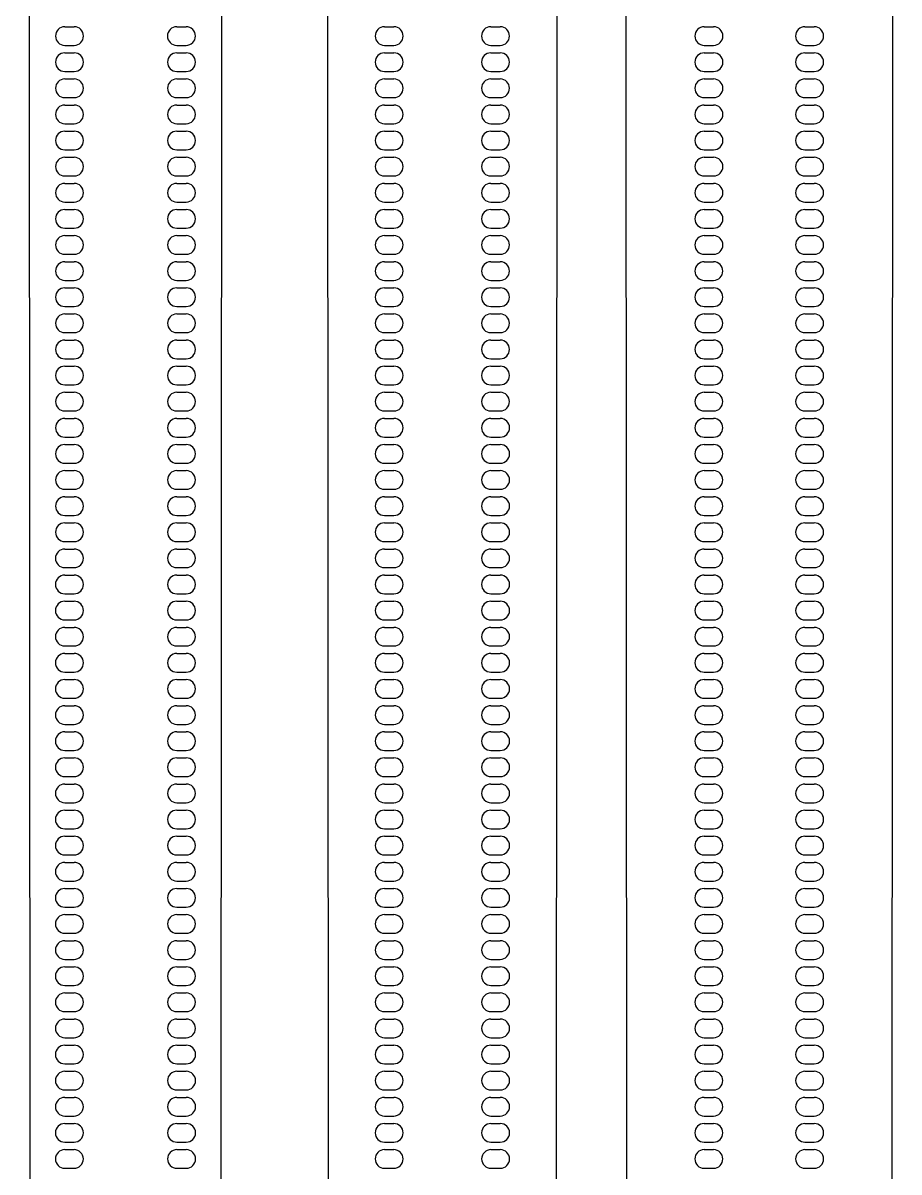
# Model space of a CAD drawing. Header units: millimetres. Extents: x -12.5 to 12.5, y -37.5 to 37.5.
# Drawn here: x 0.575 to 2.925, y -12.365 to -9.285 of the extents above; entities that cross this region are included whole.
import ezdxf

# ---------------------------------------------------------------- set-up
doc = ezdxf.new("R2010")
doc.units = ezdxf.units.MM

msp = doc.modelspace()

# ---------------------------------------------------------------- linework, layer by layer
at = {"color": 7, "linetype": 'Continuous'}
for p, q in [((0.575, 24), (0.6, -25)), ((1.1, -25), (1.125, 24)), ((1.375, 24), (1.4, -25)), ((2, -25), (2.025, 24)), ((2.175, 24), (2.2, -25)), ((2.9, -25), (2.925, 24)), ((0.6874, -9.295), (0.7124, -9.295)), ((0.9876, -9.295), (1.0126, -9.295)), ((1.5449, -9.295), (1.5699, -9.295)), ((1.8301, -9.295), (1.8551, -9.295)), ((2.4025, -9.295), (2.4275, -9.295)), ((2.6725, -9.295), (2.6975, -9.295)), ((0.6874, -9.345), (0.7124, -9.345)), ((0.9876, -9.345), (1.0126, -9.345)), ((1.5449, -9.345), (1.5699, -9.345)), ((1.8301, -9.345), (1.8551, -9.345)), ((2.4025, -9.345), (2.4275, -9.345)), ((2.6725, -9.345), (2.6975, -9.345)), ((0.6873, -9.365), (0.7123, -9.365)), ((0.9877, -9.365), (1.0127, -9.365)), ((1.5449, -9.365), (1.5699, -9.365)), ((1.8301, -9.365), (1.8551, -9.365)), ((2.4025, -9.365), (2.4275, -9.365)), ((2.6725, -9.365), (2.6975, -9.365)), ((0.6873, -9.415), (0.7123, -9.415)), ((0.9877, -9.415), (1.0127, -9.415)), ((1.5449, -9.415), (1.5699, -9.415)), ((1.8301, -9.415), (1.8551, -9.415)), ((2.4025, -9.415), (2.4275, -9.415)), ((2.6725, -9.415), (2.6975, -9.415)), ((0.6873, -9.435), (0.7123, -9.435)), ((0.9877, -9.435), (1.0127, -9.435)), ((1.5449, -9.435), (1.5699, -9.435)), ((1.8301, -9.435), (1.8551, -9.435)), ((2.4025, -9.435), (2.4275, -9.435)), ((2.6725, -9.435), (2.6975, -9.435)), ((0.6873, -9.485), (0.7123, -9.485)), ((0.9877, -9.485), (1.0127, -9.485)), ((1.5449, -9.485), (1.5699, -9.485)), ((1.8301, -9.485), (1.8551, -9.485)), ((2.4025, -9.485), (2.4275, -9.485)), ((2.6725, -9.485), (2.6975, -9.485)), ((0.6873, -9.505), (0.7123, -9.505)), ((0.9877, -9.505), (1.0127, -9.505)), ((1.5449, -9.505), (1.5699, -9.505)), ((1.8301, -9.505), (1.8551, -9.505)), ((2.4025, -9.505), (2.4275, -9.505)), ((2.6725, -9.505), (2.6975, -9.505)), ((0.6873, -9.555), (0.7123, -9.555)), ((0.6873, -9.575), (0.7123, -9.575)), ((0.9877, -9.555), (1.0127, -9.555)), ((0.9877, -9.575), (1.0127, -9.575)), ((1.5449, -9.555), (1.5699, -9.555)), ((1.5449, -9.575), (1.5699, -9.575)), ((1.8301, -9.555), (1.8551, -9.555)), ((1.8301, -9.575), (1.8551, -9.575)), ((2.4025, -9.555), (2.4275, -9.555)), ((2.4025, -9.575), (2.4275, -9.575)), ((2.6725, -9.555), (2.6975, -9.555)), ((2.6725, -9.575), (2.6975, -9.575)), ((0.6873, -9.625), (0.7123, -9.625)), ((0.9877, -9.625), (1.0127, -9.625)), ((1.5449, -9.625), (1.5699, -9.625)), ((1.8301, -9.625), (1.8551, -9.625)), ((2.4025, -9.625), (2.4275, -9.625)), ((2.6725, -9.625), (2.6975, -9.625)), ((0.6873, -9.645), (0.7123, -9.645)), ((0.9877, -9.645), (1.0127, -9.645)), ((1.5449, -9.645), (1.5699, -9.645)), ((1.8301, -9.645), (1.8551, -9.645)), ((2.4025, -9.645), (2.4275, -9.645)), ((2.6725, -9.645), (2.6975, -9.645)), ((0.6873, -9.695), (0.7123, -9.695)), ((0.9877, -9.695), (1.0127, -9.695)), ((1.5449, -9.695), (1.5699, -9.695)), ((1.8301, -9.695), (1.8551, -9.695)), ((2.4025, -9.695), (2.4275, -9.695)), ((2.6725, -9.695), (2.6975, -9.695)), ((0.6873, -9.715), (0.7123, -9.715)), ((0.9877, -9.715), (1.0127, -9.715)), ((1.5449, -9.715), (1.5699, -9.715)), ((1.8301, -9.715), (1.8551, -9.715)), ((2.4025, -9.715), (2.4275, -9.715)), ((2.6725, -9.715), (2.6975, -9.715)), ((0.6873, -9.765), (0.7123, -9.765)), ((0.6873, -9.785), (0.7123, -9.785)), ((0.9877, -9.765), (1.0127, -9.765)), ((0.9877, -9.785), (1.0127, -9.785)), ((1.5449, -9.765), (1.5699, -9.765)), ((1.5449, -9.785), (1.5699, -9.785)), ((1.8301, -9.765), (1.8551, -9.765)), ((1.8301, -9.785), (1.8551, -9.785)), ((2.4025, -9.765), (2.4275, -9.765)), ((2.4025, -9.785), (2.4275, -9.785)), ((2.6725, -9.765), (2.6975, -9.765)), ((2.6725, -9.785), (2.6975, -9.785)), ((0.6873, -9.835), (0.7123, -9.835)), ((0.6873, -9.855), (0.7123, -9.855)), ((0.9877, -9.835), (1.0127, -9.835)), ((0.9877, -9.855), (1.0127, -9.855)), ((1.5449, -9.835), (1.5699, -9.835)), ((1.5449, -9.855), (1.5699, -9.855)), ((1.8301, -9.835), (1.8551, -9.835)), ((1.8301, -9.855), (1.8551, -9.855)), ((2.4025, -9.835), (2.4275, -9.835)), ((2.4025, -9.855), (2.4275, -9.855)), ((2.6725, -9.835), (2.6975, -9.835)), ((2.6725, -9.855), (2.6975, -9.855)), ((0.6873, -9.905), (0.7123, -9.905)), ((0.9877, -9.905), (1.0127, -9.905)), ((1.5449, -9.905), (1.5699, -9.905)), ((1.8301, -9.905), (1.8551, -9.905)), ((2.4025, -9.905), (2.4275, -9.905)), ((2.6725, -9.905), (2.6975, -9.905)), ((0.6873, -9.925), (0.7123, -9.925)), ((0.9877, -9.925), (1.0127, -9.925)), ((1.5449, -9.925), (1.5699, -9.925)), ((1.8301, -9.925), (1.8551, -9.925)), ((2.4024, -9.925), (2.4274, -9.925)), ((2.6726, -9.925), (2.6976, -9.925)), ((0.6873, -9.975), (0.7123, -9.975)), ((0.9877, -9.975), (1.0127, -9.975)), ((1.5449, -9.975), (1.5699, -9.975)), ((1.8301, -9.975), (1.8551, -9.975)), ((2.4024, -9.975), (2.4274, -9.975)), ((2.6726, -9.975), (2.6976, -9.975)), ((0.6873, -9.995), (0.7123, -9.995)), ((0.9877, -9.995), (1.0127, -9.995)), ((1.5449, -9.995), (1.5699, -9.995)), ((1.8301, -9.995), (1.8551, -9.995)), ((2.4024, -9.995), (2.4274, -9.995)), ((2.6726, -9.995), (2.6976, -9.995)), ((0.6873, -10.045), (0.7123, -10.045)), ((0.6873, -10.065), (0.7123, -10.065)), ((0.9877, -10.045), (1.0127, -10.045)), ((0.9877, -10.065), (1.0127, -10.065)), ((1.5449, -10.045), (1.5699, -10.045)), ((1.5449, -10.065), (1.5699, -10.065)), ((1.8301, -10.045), (1.8551, -10.045)), ((1.8301, -10.065), (1.8551, -10.065)), ((2.4024, -10.045), (2.4274, -10.045)), ((2.4024, -10.065), (2.4274, -10.065)), ((2.6726, -10.045), (2.6976, -10.045)), ((2.6726, -10.065), (2.6976, -10.065)), ((0.6873, -10.115), (0.7123, -10.115)), ((0.9877, -10.115), (1.0127, -10.115)), ((1.5449, -10.115), (1.5699, -10.115)), ((1.8301, -10.115), (1.8551, -10.115)), ((2.4024, -10.115), (2.4274, -10.115)), ((2.6726, -10.115), (2.6976, -10.115)), ((0.6873, -10.135), (0.7123, -10.135)), ((0.9877, -10.135), (1.0127, -10.135)), ((1.5449, -10.135), (1.5699, -10.135)), ((1.8301, -10.135), (1.8551, -10.135)), ((2.4024, -10.135), (2.4274, -10.135)), ((2.6726, -10.135), (2.6976, -10.135)), ((0.6873, -10.185), (0.7123, -10.185)), ((0.9877, -10.185), (1.0127, -10.185)), ((1.5449, -10.185), (1.5699, -10.185)), ((1.8301, -10.185), (1.8551, -10.185)), ((2.4024, -10.185), (2.4274, -10.185)), ((2.6726, -10.185), (2.6976, -10.185)), ((0.6873, -10.205), (0.7123, -10.205)), ((0.9877, -10.205), (1.0127, -10.205)), ((1.5449, -10.205), (1.5699, -10.205)), ((1.8301, -10.205), (1.8551, -10.205)), ((2.4024, -10.205), (2.4274, -10.205)), ((2.6726, -10.205), (2.6976, -10.205)), ((0.6873, -10.255), (0.7123, -10.255)), ((0.9877, -10.255), (1.0127, -10.255)), ((1.5449, -10.255), (1.5699, -10.255)), ((1.8301, -10.255), (1.8551, -10.255)), ((2.4024, -10.255), (2.4274, -10.255)), ((2.6726, -10.255), (2.6976, -10.255)), ((0.6873, -10.275), (0.7123, -10.275)), ((0.9877, -10.275), (1.0127, -10.275)), ((1.5449, -10.275), (1.5699, -10.275)), ((1.8301, -10.275), (1.8551, -10.275)), ((2.4024, -10.275), (2.4274, -10.275)), ((2.6726, -10.275), (2.6976, -10.275)), ((0.6873, -10.325), (0.7123, -10.325)), ((0.6873, -10.345), (0.7123, -10.345)), ((0.9877, -10.325), (1.0127, -10.325)), ((0.9877, -10.345), (1.0127, -10.345)), ((1.5448, -10.345), (1.5698, -10.345)), ((1.5449, -10.325), (1.5699, -10.325)), ((1.8301, -10.325), (1.8551, -10.325)), ((1.8302, -10.345), (1.8552, -10.345)), ((2.4024, -10.325), (2.4274, -10.325)), ((2.4024, -10.345), (2.4274, -10.345)), ((2.6726, -10.325), (2.6976, -10.325)), ((2.6726, -10.345), (2.6976, -10.345)), ((0.6873, -10.395), (0.7123, -10.395)), ((0.9877, -10.395), (1.0127, -10.395)), ((1.5448, -10.395), (1.5698, -10.395)), ((1.8302, -10.395), (1.8552, -10.395)), ((2.4024, -10.395), (2.4274, -10.395)), ((2.6726, -10.395), (2.6976, -10.395)), ((0.6873, -10.415), (0.7123, -10.415)), ((0.9877, -10.415), (1.0127, -10.415)), ((1.5448, -10.415), (1.5698, -10.415)), ((1.8302, -10.415), (1.8552, -10.415)), ((2.4024, -10.415), (2.4274, -10.415)), ((2.6726, -10.415), (2.6976, -10.415)), ((0.6873, -10.465), (0.7123, -10.465)), ((0.9877, -10.465), (1.0127, -10.465)), ((1.5448, -10.465), (1.5698, -10.465)), ((1.8302, -10.465), (1.8552, -10.465)), ((2.4024, -10.465), (2.4274, -10.465)), ((2.6726, -10.465), (2.6976, -10.465)), ((0.6873, -10.485), (0.7123, -10.485)), ((0.9877, -10.485), (1.0127, -10.485)), ((1.5448, -10.485), (1.5698, -10.485)), ((1.8302, -10.485), (1.8552, -10.485)), ((2.4024, -10.485), (2.4274, -10.485)), ((2.6726, -10.485), (2.6976, -10.485)), ((0.6873, -10.535), (0.7123, -10.535)), ((0.6873, -10.555), (0.7123, -10.555)), ((0.9877, -10.535), (1.0127, -10.535)), ((0.9877, -10.555), (1.0127, -10.555)), ((1.5448, -10.535), (1.5698, -10.535)), ((1.5448, -10.555), (1.5698, -10.555)), ((1.8302, -10.535), (1.8552, -10.535)), ((1.8302, -10.555), (1.8552, -10.555)), ((2.4024, -10.535), (2.4274, -10.535)), ((2.4024, -10.555), (2.4274, -10.555)), ((2.6726, -10.535), (2.6976, -10.535)), ((2.6726, -10.555), (2.6976, -10.555)), ((0.6873, -10.605), (0.7123, -10.605)), ((0.6873, -10.625), (0.7123, -10.625)), ((0.9877, -10.605), (1.0127, -10.605)), ((0.9877, -10.625), (1.0127, -10.625)), ((1.5448, -10.605), (1.5698, -10.605)), ((1.5448, -10.625), (1.5698, -10.625)), ((1.8302, -10.605), (1.8552, -10.605)), ((1.8302, -10.625), (1.8552, -10.625)), ((2.4024, -10.605), (2.4274, -10.605)), ((2.4024, -10.625), (2.4274, -10.625)), ((2.6726, -10.605), (2.6976, -10.605)), ((2.6726, -10.625), (2.6976, -10.625)), ((0.6873, -10.675), (0.7123, -10.675)), ((0.9877, -10.675), (1.0127, -10.675)), ((1.5448, -10.675), (1.5698, -10.675)), ((1.8302, -10.675), (1.8552, -10.675)), ((2.4024, -10.675), (2.4274, -10.675)), ((2.6726, -10.675), (2.6976, -10.675)), ((0.6872, -10.695), (0.7122, -10.695)), ((0.9878, -10.695), (1.0128, -10.695)), ((1.5448, -10.695), (1.5698, -10.695)), ((1.8302, -10.695), (1.8552, -10.695)), ((2.4024, -10.695), (2.4274, -10.695)), ((2.6726, -10.695), (2.6976, -10.695)), ((0.6872, -10.745), (0.7122, -10.745)), ((0.9878, -10.745), (1.0128, -10.745)), ((1.5448, -10.745), (1.5698, -10.745)), ((1.8302, -10.745), (1.8552, -10.745)), ((2.4024, -10.745), (2.4274, -10.745)), ((2.6726, -10.745), (2.6976, -10.745)), ((0.6872, -10.765), (0.7122, -10.765)), ((0.9878, -10.765), (1.0128, -10.765)), ((1.5448, -10.765), (1.5698, -10.765)), ((1.8302, -10.765), (1.8552, -10.765)), ((2.4024, -10.765), (2.4274, -10.765)), ((2.6726, -10.765), (2.6976, -10.765)), ((0.6872, -10.815), (0.7122, -10.815)), ((0.6872, -10.835), (0.7122, -10.835)), ((0.9878, -10.815), (1.0128, -10.815)), ((0.9878, -10.835), (1.0128, -10.835)), ((1.5448, -10.815), (1.5698, -10.815)), ((1.5448, -10.835), (1.5698, -10.835)), ((1.8302, -10.815), (1.8552, -10.815)), ((1.8302, -10.835), (1.8552, -10.835)), ((2.4024, -10.815), (2.4274, -10.815)), ((2.4024, -10.835), (2.4274, -10.835)), ((2.6726, -10.815), (2.6976, -10.815)), ((2.6726, -10.835), (2.6976, -10.835)), ((0.6872, -10.885), (0.7122, -10.885)), ((0.9878, -10.885), (1.0128, -10.885)), ((1.5448, -10.885), (1.5698, -10.885)), ((1.8302, -10.885), (1.8552, -10.885)), ((2.4024, -10.885), (2.4274, -10.885)), ((2.6726, -10.885), (2.6976, -10.885)), ((0.6872, -10.905), (0.7122, -10.905)), ((0.9878, -10.905), (1.0128, -10.905)), ((1.5448, -10.905), (1.5698, -10.905)), ((1.8302, -10.905), (1.8552, -10.905)), ((2.4024, -10.905), (2.4274, -10.905)), ((2.6726, -10.905), (2.6976, -10.905)), ((0.6872, -10.955), (0.7122, -10.955)), ((0.9878, -10.955), (1.0128, -10.955)), ((1.5448, -10.955), (1.5698, -10.955)), ((1.8302, -10.955), (1.8552, -10.955)), ((2.4024, -10.955), (2.4274, -10.955)), ((2.6726, -10.955), (2.6976, -10.955)), ((0.6872, -10.975), (0.7122, -10.975)), ((0.9878, -10.975), (1.0128, -10.975)), ((1.5448, -10.975), (1.5698, -10.975)), ((1.8302, -10.975), (1.8552, -10.975)), ((2.4024, -10.975), (2.4274, -10.975)), ((2.6726, -10.975), (2.6976, -10.975)), ((0.6872, -11.025), (0.7122, -11.025)), ((0.9878, -11.025), (1.0128, -11.025)), ((1.5448, -11.025), (1.5698, -11.025)), ((1.8302, -11.025), (1.8552, -11.025)), ((2.4024, -11.025), (2.4274, -11.025)), ((2.6726, -11.025), (2.6976, -11.025)), ((0.6872, -11.045), (0.7122, -11.045)), ((0.9878, -11.045), (1.0128, -11.045)), ((1.5448, -11.045), (1.5698, -11.045)), ((1.8302, -11.045), (1.8552, -11.045)), ((2.4024, -11.045), (2.4274, -11.045)), ((2.6726, -11.045), (2.6976, -11.045)), ((0.6872, -11.095), (0.7122, -11.095)), ((0.6872, -11.115), (0.7122, -11.115)), ((0.9878, -11.095), (1.0128, -11.095)), ((0.9878, -11.115), (1.0128, -11.115)), ((1.5448, -11.095), (1.5698, -11.095)), ((1.5448, -11.115), (1.5698, -11.115)), ((1.8302, -11.095), (1.8552, -11.095)), ((1.8302, -11.115), (1.8552, -11.115)), ((2.4024, -11.095), (2.4274, -11.095)), ((2.4024, -11.115), (2.4274, -11.115)), ((2.6726, -11.095), (2.6976, -11.095)), ((2.6726, -11.115), (2.6976, -11.115)), ((0.6872, -11.165), (0.7122, -11.165)), ((0.9878, -11.165), (1.0128, -11.165)), ((1.5448, -11.165), (1.5698, -11.165)), ((1.8302, -11.165), (1.8552, -11.165)), ((2.4024, -11.165), (2.4274, -11.165)), ((2.6726, -11.165), (2.6976, -11.165)), ((0.6872, -11.185), (0.7122, -11.185)), ((0.9878, -11.185), (1.0128, -11.185)), ((1.5448, -11.185), (1.5698, -11.185)), ((1.8302, -11.185), (1.8552, -11.185)), ((2.4024, -11.185), (2.4274, -11.185)), ((2.6726, -11.185), (2.6976, -11.185)), ((0.6872, -11.235), (0.7122, -11.235)), ((0.9878, -11.235), (1.0128, -11.235)), ((1.5448, -11.235), (1.5698, -11.235)), ((1.8302, -11.235), (1.8552, -11.235)), ((2.4024, -11.235), (2.4274, -11.235)), ((2.6726, -11.235), (2.6976, -11.235)), ((0.6872, -11.255), (0.7122, -11.255)), ((0.9878, -11.255), (1.0128, -11.255)), ((1.5448, -11.255), (1.5698, -11.255)), ((1.8302, -11.255), (1.8552, -11.255)), ((2.4023, -11.255), (2.4273, -11.255)), ((2.6727, -11.255), (2.6977, -11.255)), ((0.6872, -11.305), (0.7122, -11.305)), ((0.6872, -11.325), (0.7122, -11.325)), ((0.9878, -11.305), (1.0128, -11.305)), ((0.9878, -11.325), (1.0128, -11.325)), ((1.5448, -11.305), (1.5698, -11.305)), ((1.5448, -11.325), (1.5698, -11.325)), ((1.8302, -11.305), (1.8552, -11.305)), ((1.8302, -11.325), (1.8552, -11.325)), ((2.4023, -11.305), (2.4273, -11.305)), ((2.4023, -11.325), (2.4273, -11.325)), ((2.6727, -11.305), (2.6977, -11.305)), ((2.6727, -11.325), (2.6977, -11.325)), ((0.6872, -11.375), (0.7122, -11.375)), ((0.6872, -11.395), (0.7122, -11.395)), ((0.9878, -11.375), (1.0128, -11.375)), ((0.9878, -11.395), (1.0128, -11.395)), ((1.5448, -11.375), (1.5698, -11.375)), ((1.5448, -11.395), (1.5698, -11.395)), ((1.8302, -11.375), (1.8552, -11.375)), ((1.8302, -11.395), (1.8552, -11.395)), ((2.4023, -11.375), (2.4273, -11.375)), ((2.4023, -11.395), (2.4273, -11.395)), ((2.6727, -11.375), (2.6977, -11.375)), ((2.6727, -11.395), (2.6977, -11.395)), ((0.6872, -11.445), (0.7122, -11.445)), ((0.9878, -11.445), (1.0128, -11.445)), ((1.5448, -11.445), (1.5698, -11.445)), ((1.8302, -11.445), (1.8552, -11.445)), ((2.4023, -11.445), (2.4273, -11.445)), ((2.6727, -11.445), (2.6977, -11.445)), ((0.6872, -11.465), (0.7122, -11.465)), ((0.9878, -11.465), (1.0128, -11.465)), ((1.5448, -11.465), (1.5698, -11.465)), ((1.8302, -11.465), (1.8552, -11.465)), ((2.4023, -11.465), (2.4273, -11.465)), ((2.6727, -11.465), (2.6977, -11.465)), ((0.6872, -11.515), (0.7122, -11.515)), ((0.9878, -11.515), (1.0128, -11.515)), ((1.5448, -11.515), (1.5698, -11.515)), ((1.8302, -11.515), (1.8552, -11.515)), ((2.4023, -11.515), (2.4273, -11.515)), ((2.6727, -11.515), (2.6977, -11.515)), ((0.6872, -11.535), (0.7122, -11.535)), ((0.9878, -11.535), (1.0128, -11.535)), ((1.5448, -11.535), (1.5698, -11.535)), ((1.8302, -11.535), (1.8552, -11.535)), ((2.4023, -11.535), (2.4273, -11.535)), ((2.6727, -11.535), (2.6977, -11.535)), ((0.6872, -11.585), (0.7122, -11.585)), ((0.6872, -11.605), (0.7122, -11.605)), ((0.9878, -11.585), (1.0128, -11.585)), ((0.9878, -11.605), (1.0128, -11.605)), ((1.5447, -11.605), (1.5697, -11.605)), ((1.5448, -11.585), (1.5698, -11.585)), ((1.8302, -11.585), (1.8552, -11.585)), ((1.8303, -11.605), (1.8553, -11.605)), ((2.4023, -11.585), (2.4273, -11.585)), ((2.4023, -11.605), (2.4273, -11.605)), ((2.6727, -11.585), (2.6977, -11.585)), ((2.6727, -11.605), (2.6977, -11.605)), ((0.6872, -11.655), (0.7122, -11.655)), ((0.9878, -11.655), (1.0128, -11.655)), ((1.5447, -11.655), (1.5697, -11.655)), ((1.8303, -11.655), (1.8553, -11.655)), ((2.4023, -11.655), (2.4273, -11.655)), ((2.6727, -11.655), (2.6977, -11.655)), ((0.6872, -11.675), (0.7122, -11.675)), ((0.9878, -11.675), (1.0128, -11.675)), ((1.5447, -11.675), (1.5697, -11.675)), ((1.8303, -11.675), (1.8553, -11.675)), ((2.4023, -11.675), (2.4273, -11.675)), ((2.6727, -11.675), (2.6977, -11.675)), ((0.6872, -11.725), (0.7122, -11.725)), ((0.9878, -11.725), (1.0128, -11.725)), ((1.5447, -11.725), (1.5697, -11.725)), ((1.8303, -11.725), (1.8553, -11.725)), ((2.4023, -11.725), (2.4273, -11.725)), ((2.6727, -11.725), (2.6977, -11.725)), ((0.6872, -11.745), (0.7122, -11.745)), ((0.9878, -11.745), (1.0128, -11.745)), ((1.5447, -11.745), (1.5697, -11.745)), ((1.8303, -11.745), (1.8553, -11.745)), ((2.4023, -11.745), (2.4273, -11.745)), ((2.6727, -11.745), (2.6977, -11.745)), ((0.6872, -11.795), (0.7122, -11.795)), ((0.9878, -11.795), (1.0128, -11.795)), ((1.5447, -11.795), (1.5697, -11.795)), ((1.8303, -11.795), (1.8553, -11.795)), ((2.4023, -11.795), (2.4273, -11.795)), ((2.6727, -11.795), (2.6977, -11.795)), ((0.6872, -11.815), (0.7122, -11.815)), ((0.9878, -11.815), (1.0128, -11.815)), ((1.5447, -11.815), (1.5697, -11.815)), ((1.8303, -11.815), (1.8553, -11.815)), ((2.4023, -11.815), (2.4273, -11.815)), ((2.6727, -11.815), (2.6977, -11.815)), ((0.6872, -11.865), (0.7122, -11.865)), ((0.6872, -11.885), (0.7122, -11.885)), ((0.9878, -11.865), (1.0128, -11.865)), ((0.9878, -11.885), (1.0128, -11.885)), ((1.5447, -11.865), (1.5697, -11.865)), ((1.5447, -11.885), (1.5697, -11.885)), ((1.8303, -11.865), (1.8553, -11.865)), ((1.8303, -11.885), (1.8553, -11.885)), ((2.4023, -11.865), (2.4273, -11.865)), ((2.4023, -11.885), (2.4273, -11.885)), ((2.6727, -11.865), (2.6977, -11.865)), ((2.6727, -11.885), (2.6977, -11.885)), ((0.6872, -11.935), (0.7122, -11.935)), ((0.9878, -11.935), (1.0128, -11.935)), ((1.5447, -11.935), (1.5697, -11.935)), ((1.8303, -11.935), (1.8553, -11.935)), ((2.4023, -11.935), (2.4273, -11.935)), ((2.6727, -11.935), (2.6977, -11.935)), ((0.6872, -11.955), (0.7122, -11.955)), ((0.9878, -11.955), (1.0128, -11.955)), ((1.5447, -11.955), (1.5697, -11.955)), ((1.8303, -11.955), (1.8553, -11.955)), ((2.4023, -11.955), (2.4273, -11.955)), ((2.6727, -11.955), (2.6977, -11.955)), ((0.6872, -12.005), (0.7122, -12.005)), ((0.9878, -12.005), (1.0128, -12.005)), ((1.5447, -12.005), (1.5697, -12.005)), ((1.8303, -12.005), (1.8553, -12.005)), ((2.4023, -12.005), (2.4273, -12.005)), ((2.6727, -12.005), (2.6977, -12.005)), ((0.6871, -12.025), (0.7121, -12.025)), ((0.9879, -12.025), (1.0129, -12.025)), ((1.5447, -12.025), (1.5697, -12.025)), ((1.8303, -12.025), (1.8553, -12.025)), ((2.4023, -12.025), (2.4273, -12.025)), ((2.6727, -12.025), (2.6977, -12.025)), ((0.6871, -12.075), (0.7121, -12.075)), ((0.6871, -12.095), (0.7121, -12.095)), ((0.9879, -12.075), (1.0129, -12.075)), ((0.9879, -12.095), (1.0129, -12.095)), ((1.5447, -12.075), (1.5697, -12.075)), ((1.5447, -12.095), (1.5697, -12.095)), ((1.8303, -12.075), (1.8553, -12.075)), ((1.8303, -12.095), (1.8553, -12.095)), ((2.4023, -12.075), (2.4273, -12.075)), ((2.4023, -12.095), (2.4273, -12.095)), ((2.6727, -12.075), (2.6977, -12.075)), ((2.6727, -12.095), (2.6977, -12.095)), ((0.6871, -12.145), (0.7121, -12.145)), ((0.6871, -12.165), (0.7121, -12.165)), ((0.9879, -12.145), (1.0129, -12.145)), ((0.9879, -12.165), (1.0129, -12.165)), ((1.5447, -12.145), (1.5697, -12.145)), ((1.5447, -12.165), (1.5697, -12.165)), ((1.8303, -12.145), (1.8553, -12.145)), ((1.8303, -12.165), (1.8553, -12.165)), ((2.4023, -12.145), (2.4273, -12.145)), ((2.4023, -12.165), (2.4273, -12.165)), ((2.6727, -12.145), (2.6977, -12.145)), ((2.6727, -12.165), (2.6977, -12.165)), ((0.6871, -12.215), (0.7121, -12.215)), ((0.9879, -12.215), (1.0129, -12.215)), ((1.5447, -12.215), (1.5697, -12.215)), ((1.8303, -12.215), (1.8553, -12.215)), ((2.4023, -12.215), (2.4273, -12.215)), ((2.6727, -12.215), (2.6977, -12.215)), ((0.6871, -12.235), (0.7121, -12.235)), ((0.9879, -12.235), (1.0129, -12.235)), ((1.5447, -12.235), (1.5697, -12.235)), ((1.8303, -12.235), (1.8553, -12.235)), ((2.4023, -12.235), (2.4273, -12.235)), ((2.6727, -12.235), (2.6977, -12.235)), ((0.6871, -12.285), (0.7121, -12.285)), ((0.9879, -12.285), (1.0129, -12.285)), ((1.5447, -12.285), (1.5697, -12.285)), ((1.8303, -12.285), (1.8553, -12.285)), ((2.4023, -12.285), (2.4273, -12.285)), ((2.6727, -12.285), (2.6977, -12.285)), ((0.6871, -12.305), (0.7121, -12.305)), ((0.9879, -12.305), (1.0129, -12.305)), ((1.5447, -12.305), (1.5697, -12.305)), ((1.8303, -12.305), (1.8553, -12.305)), ((2.4023, -12.305), (2.4273, -12.305)), ((2.6727, -12.305), (2.6977, -12.305)), ((0.6871, -12.355), (0.7121, -12.355)), ((0.9879, -12.355), (1.0129, -12.355)), ((1.5447, -12.355), (1.5697, -12.355)), ((1.8303, -12.355), (1.8553, -12.355)), ((2.4023, -12.355), (2.4273, -12.355)), ((2.6727, -12.355), (2.6977, -12.355))]:
    msp.add_line(p, q, dxfattribs=at)
for centre, start, end in [((0.6874, -9.32), 90, 270), ((0.7124, -9.32), 270, 90), ((0.9876, -9.32), 90, 270), ((1.0126, -9.32), 270, 90), ((1.5449, -9.32), 90, 270), ((1.5699, -9.32), 270, 90), ((1.8301, -9.32), 90, 270), ((1.8551, -9.32), 270, 90), ((2.4025, -9.32), 90, 270), ((2.4275, -9.32), 270, 90), ((2.6725, -9.32), 90, 270), ((2.6975, -9.32), 270, 90), ((0.6873, -9.39), 90, 270), ((0.7123, -9.39), 270, 90), ((0.9877, -9.39), 90, 270), ((1.0127, -9.39), 270, 90), ((1.5449, -9.39), 90, 270), ((1.5699, -9.39), 270, 90), ((1.8301, -9.39), 90, 270), ((1.8551, -9.39), 270, 90), ((2.4025, -9.39), 90, 270), ((2.4275, -9.39), 270, 90), ((2.6725, -9.39), 90, 270), ((2.6975, -9.39), 270, 90), ((0.6873, -9.46), 90, 270), ((0.7123, -9.46), 270, 90), ((0.9877, -9.46), 90, 270), ((1.0127, -9.46), 270, 90), ((1.5449, -9.46), 90, 270), ((1.5699, -9.46), 270, 90), ((1.8301, -9.46), 90, 270), ((1.8551, -9.46), 270, 90), ((2.4025, -9.46), 90, 270), ((2.4275, -9.46), 270, 90), ((2.6725, -9.46), 90, 270), ((2.6975, -9.46), 270, 90), ((0.6873, -9.53), 90, 270), ((0.7123, -9.53), 270, 90), ((0.9877, -9.53), 90, 270), ((1.0127, -9.53), 270, 90), ((1.5449, -9.53), 90, 270), ((1.5699, -9.53), 270, 90), ((1.8301, -9.53), 90, 270), ((1.8551, -9.53), 270, 90), ((2.4025, -9.53), 90, 270), ((2.4275, -9.53), 270, 90), ((2.6725, -9.53), 90, 270), ((2.6975, -9.53), 270, 90), ((0.6873, -9.6), 90, 270), ((0.7123, -9.6), 270, 90), ((0.9877, -9.6), 90, 270), ((1.0127, -9.6), 270, 90), ((1.5449, -9.6), 90, 270), ((1.5699, -9.6), 270, 90), ((1.8301, -9.6), 90, 270), ((1.8551, -9.6), 270, 90), ((2.4025, -9.6), 90, 270), ((2.4275, -9.6), 270, 90), ((2.6725, -9.6), 90, 270), ((2.6975, -9.6), 270, 90), ((0.6873, -9.67), 90, 270), ((0.7123, -9.67), 270, 90), ((0.9877, -9.67), 90, 270), ((1.0127, -9.67), 270, 90), ((1.5449, -9.67), 90, 270), ((1.5699, -9.67), 270, 90), ((1.8301, -9.67), 90, 270), ((1.8551, -9.67), 270, 90), ((2.4025, -9.67), 90, 270), ((2.4275, -9.67), 270, 90), ((2.6725, -9.67), 90, 270), ((2.6975, -9.67), 270, 90), ((0.6873, -9.74), 90, 270), ((0.7123, -9.74), 270, 90), ((0.9877, -9.74), 90, 270), ((1.0127, -9.74), 270, 90), ((1.5449, -9.74), 90, 270), ((1.5699, -9.74), 270, 90), ((1.8301, -9.74), 90, 270), ((1.8551, -9.74), 270, 90), ((2.4025, -9.74), 90, 270), ((2.4275, -9.74), 270, 90), ((2.6725, -9.74), 90, 270), ((2.6975, -9.74), 270, 90), ((0.6873, -9.81), 90, 270), ((0.7123, -9.81), 270, 90), ((0.9877, -9.81), 90, 270), ((1.0127, -9.81), 270, 90), ((1.5449, -9.81), 90, 270), ((1.5699, -9.81), 270, 90), ((1.8301, -9.81), 90, 270), ((1.8551, -9.81), 270, 90), ((2.4025, -9.81), 90, 270), ((2.4275, -9.81), 270, 90), ((2.6725, -9.81), 90, 270), ((2.6975, -9.81), 270, 90), ((0.6873, -9.88), 90, 270), ((0.7123, -9.88), 270, 90), ((0.9877, -9.88), 90, 270), ((1.0127, -9.88), 270, 90), ((1.5449, -9.88), 90, 270), ((1.5699, -9.88), 270, 90), ((1.8301, -9.88), 90, 270), ((1.8551, -9.88), 270, 90), ((2.4025, -9.88), 90, 270), ((2.4275, -9.88), 270, 90), ((2.6725, -9.88), 90, 270), ((2.6975, -9.88), 270, 90), ((0.6873, -9.95), 90, 270), ((0.7123, -9.95), 270, 90), ((0.9877, -9.95), 90, 270), ((1.0127, -9.95), 270, 90), ((1.5449, -9.95), 90, 270), ((1.5699, -9.95), 270, 90), ((1.8301, -9.95), 90, 270), ((1.8551, -9.95), 270, 90), ((2.4024, -9.95), 90, 270), ((2.4274, -9.95), 270, 90), ((2.6726, -9.95), 90, 270), ((2.6976, -9.95), 270, 90), ((0.6873, -10.02), 90, 270), ((0.7123, -10.02), 270, 90), ((0.9877, -10.02), 90, 270), ((1.0127, -10.02), 270, 90), ((1.5449, -10.02), 90, 270), ((1.5699, -10.02), 270, 90), ((1.8301, -10.02), 90, 270), ((1.8551, -10.02), 270, 90), ((2.4024, -10.02), 90, 270), ((2.4274, -10.02), 270, 90), ((2.6726, -10.02), 90, 270), ((2.6976, -10.02), 270, 90), ((0.6873, -10.09), 90, 270), ((0.7123, -10.09), 270, 90), ((0.9877, -10.09), 90, 270), ((1.0127, -10.09), 270, 90), ((1.5449, -10.09), 90, 270), ((1.5699, -10.09), 270, 90), ((1.8301, -10.09), 90, 270), ((1.8551, -10.09), 270, 90), ((2.4024, -10.09), 90, 270), ((2.4274, -10.09), 270, 90), ((2.6726, -10.09), 90, 270), ((2.6976, -10.09), 270, 90), ((0.6873, -10.16), 90, 270), ((0.7123, -10.16), 270, 90), ((0.9877, -10.16), 90, 270), ((1.0127, -10.16), 270, 90), ((1.5449, -10.16), 90, 270), ((1.5699, -10.16), 270, 90), ((1.8301, -10.16), 90, 270), ((1.8551, -10.16), 270, 90), ((2.4024, -10.16), 90, 270), ((2.4274, -10.16), 270, 90), ((2.6726, -10.16), 90, 270), ((2.6976, -10.16), 270, 90), ((0.6873, -10.23), 90, 270), ((0.7123, -10.23), 270, 90), ((0.9877, -10.23), 90, 270), ((1.0127, -10.23), 270, 90), ((1.5449, -10.23), 90, 270), ((1.5699, -10.23), 270, 90), ((1.8301, -10.23), 90, 270), ((1.8551, -10.23), 270, 90), ((2.4024, -10.23), 90, 270), ((2.4274, -10.23), 270, 90), ((2.6726, -10.23), 90, 270), ((2.6976, -10.23), 270, 90), ((0.6873, -10.3), 90, 270), ((0.7123, -10.3), 270, 90), ((0.9877, -10.3), 90, 270), ((1.0127, -10.3), 270, 90), ((1.5449, -10.3), 90, 270), ((1.5699, -10.3), 270, 90), ((1.8301, -10.3), 90, 270), ((1.8551, -10.3), 270, 90), ((2.4024, -10.3), 90, 270), ((2.4274, -10.3), 270, 90), ((2.6726, -10.3), 90, 270), ((2.6976, -10.3), 270, 90), ((0.6873, -10.37), 90, 270), ((0.7123, -10.37), 270, 90), ((0.9877, -10.37), 90, 270), ((1.0127, -10.37), 270, 90), ((1.5448, -10.37), 90, 270), ((1.5698, -10.37), 270, 90), ((1.8302, -10.37), 90, 270), ((1.8552, -10.37), 270, 90), ((2.4024, -10.37), 90, 270), ((2.4274, -10.37), 270, 90), ((2.6726, -10.37), 90, 270), ((2.6976, -10.37), 270, 90), ((0.6873, -10.44), 90, 270), ((0.7123, -10.44), 270, 90), ((0.9877, -10.44), 90, 270), ((1.0127, -10.44), 270, 90), ((1.5448, -10.44), 90, 270), ((1.5698, -10.44), 270, 90), ((1.8302, -10.44), 90, 270), ((1.8552, -10.44), 270, 90), ((2.4024, -10.44), 90, 270), ((2.4274, -10.44), 270, 90), ((2.6726, -10.44), 90, 270), ((2.6976, -10.44), 270, 90), ((0.6873, -10.51), 90, 270), ((0.7123, -10.51), 270, 90), ((0.9877, -10.51), 90, 270), ((1.0127, -10.51), 270, 90), ((1.5448, -10.51), 90, 270), ((1.5698, -10.51), 270, 90), ((1.8302, -10.51), 90, 270), ((1.8552, -10.51), 270, 90), ((2.4024, -10.51), 90, 270), ((2.4274, -10.51), 270, 90), ((2.6726, -10.51), 90, 270), ((2.6976, -10.51), 270, 90), ((0.6873, -10.58), 90, 270), ((0.7123, -10.58), 270, 90), ((0.9877, -10.58), 90, 270), ((1.0127, -10.58), 270, 90), ((1.5448, -10.58), 90, 270), ((1.5698, -10.58), 270, 90), ((1.8302, -10.58), 90, 270), ((1.8552, -10.58), 270, 90), ((2.4024, -10.58), 90, 270), ((2.4274, -10.58), 270, 90), ((2.6726, -10.58), 90, 270), ((2.6976, -10.58), 270, 90), ((0.6873, -10.65), 90, 270), ((0.7123, -10.65), 270, 90), ((0.9877, -10.65), 90, 270), ((1.0127, -10.65), 270, 90), ((1.5448, -10.65), 90, 270), ((1.5698, -10.65), 270, 90), ((1.8302, -10.65), 90, 270), ((1.8552, -10.65), 270, 90), ((2.4024, -10.65), 90, 270), ((2.4274, -10.65), 270, 90), ((2.6726, -10.65), 90, 270), ((2.6976, -10.65), 270, 90), ((0.6872, -10.72), 90, 270), ((0.7122, -10.72), 270, 90), ((0.9878, -10.72), 90, 270), ((1.0128, -10.72), 270, 90), ((1.5448, -10.72), 90, 270), ((1.5698, -10.72), 270, 90), ((1.8302, -10.72), 90, 270), ((1.8552, -10.72), 270, 90), ((2.4024, -10.72), 90, 270), ((2.4274, -10.72), 270, 90), ((2.6726, -10.72), 90, 270), ((2.6976, -10.72), 270, 90), ((0.6872, -10.79), 90, 270), ((0.7122, -10.79), 270, 90), ((0.9878, -10.79), 90, 270), ((1.0128, -10.79), 270, 90), ((1.5448, -10.79), 90, 270), ((1.5698, -10.79), 270, 90), ((1.8302, -10.79), 90, 270), ((1.8552, -10.79), 270, 90), ((2.4024, -10.79), 90, 270), ((2.4274, -10.79), 270, 90), ((2.6726, -10.79), 90, 270), ((2.6976, -10.79), 270, 90), ((0.6872, -10.86), 90, 270), ((0.7122, -10.86), 270, 90), ((0.9878, -10.86), 90, 270), ((1.0128, -10.86), 270, 90), ((1.5448, -10.86), 90, 270), ((1.5698, -10.86), 270, 90), ((1.8302, -10.86), 90, 270), ((1.8552, -10.86), 270, 90), ((2.4024, -10.86), 90, 270), ((2.4274, -10.86), 270, 90), ((2.6726, -10.86), 90, 270), ((2.6976, -10.86), 270, 90), ((0.6872, -10.93), 90, 270), ((0.7122, -10.93), 270, 90), ((0.9878, -10.93), 90, 270), ((1.0128, -10.93), 270, 90), ((1.5448, -10.93), 90, 270), ((1.5698, -10.93), 270, 90), ((1.8302, -10.93), 90, 270), ((1.8552, -10.93), 270, 90), ((2.4024, -10.93), 90, 270), ((2.4274, -10.93), 270, 90), ((2.6726, -10.93), 90, 270), ((2.6976, -10.93), 270, 90), ((0.6872, -11), 90, 270), ((0.7122, -11), 270, 90), ((0.9878, -11), 90, 270), ((1.0128, -11), 270, 90), ((1.5448, -11), 90, 270), ((1.5698, -11), 270, 90), ((1.8302, -11), 90, 270), ((1.8552, -11), 270, 90), ((2.4024, -11), 90, 270), ((2.4274, -11), 270, 90), ((2.6726, -11), 90, 270), ((2.6976, -11), 270, 90), ((0.6872, -11.07), 90, 270), ((0.7122, -11.07), 270, 90), ((0.9878, -11.07), 90, 270), ((1.0128, -11.07), 270, 90), ((1.5448, -11.07), 90, 270), ((1.5698, -11.07), 270, 90), ((1.8302, -11.07), 90, 270), ((1.8552, -11.07), 270, 90), ((2.4024, -11.07), 90, 270), ((2.4274, -11.07), 270, 90), ((2.6726, -11.07), 90, 270), ((2.6976, -11.07), 270, 90), ((0.6872, -11.14), 90, 270), ((0.7122, -11.14), 270, 90), ((0.9878, -11.14), 90, 270), ((1.0128, -11.14), 270, 90), ((1.5448, -11.14), 90, 270), ((1.5698, -11.14), 270, 90), ((1.8302, -11.14), 90, 270), ((1.8552, -11.14), 270, 90), ((2.4024, -11.14), 90, 270), ((2.4274, -11.14), 270, 90), ((2.6726, -11.14), 90, 270), ((2.6976, -11.14), 270, 90), ((0.6872, -11.21), 90, 270), ((0.7122, -11.21), 270, 90), ((0.9878, -11.21), 90, 270), ((1.0128, -11.21), 270, 90), ((1.5448, -11.21), 90, 270), ((1.5698, -11.21), 270, 90), ((1.8302, -11.21), 90, 270), ((1.8552, -11.21), 270, 90), ((2.4024, -11.21), 90, 270), ((2.4274, -11.21), 270, 90), ((2.6726, -11.21), 90, 270), ((2.6976, -11.21), 270, 90), ((0.6872, -11.28), 90, 270), ((0.7122, -11.28), 270, 90), ((0.9878, -11.28), 90, 270), ((1.0128, -11.28), 270, 90), ((1.5448, -11.28), 90, 270), ((1.5698, -11.28), 270, 90), ((1.8302, -11.28), 90, 270), ((1.8552, -11.28), 270, 90), ((2.4023, -11.28), 90, 270), ((2.4273, -11.28), 270, 90), ((2.6727, -11.28), 90, 270), ((2.6977, -11.28), 270, 90), ((0.6872, -11.35), 90, 270), ((0.7122, -11.35), 270, 90), ((0.9878, -11.35), 90, 270), ((1.0128, -11.35), 270, 90), ((1.5448, -11.35), 90, 270), ((1.5698, -11.35), 270, 90), ((1.8302, -11.35), 90, 270), ((1.8552, -11.35), 270, 90), ((2.4023, -11.35), 90, 270), ((2.4273, -11.35), 270, 90), ((2.6727, -11.35), 90, 270), ((2.6977, -11.35), 270, 90), ((0.6872, -11.42), 90, 270), ((0.7122, -11.42), 270, 90), ((0.9878, -11.42), 90, 270), ((1.0128, -11.42), 270, 90), ((1.5448, -11.42), 90, 270), ((1.5698, -11.42), 270, 90), ((1.8302, -11.42), 90, 270), ((1.8552, -11.42), 270, 90), ((2.4023, -11.42), 90, 270), ((2.4273, -11.42), 270, 90), ((2.6727, -11.42), 90, 270), ((2.6977, -11.42), 270, 90), ((0.6872, -11.49), 90, 270), ((0.7122, -11.49), 270, 90), ((0.9878, -11.49), 90, 270), ((1.0128, -11.49), 270, 90), ((1.5448, -11.49), 90, 270), ((1.5698, -11.49), 270, 90), ((1.8302, -11.49), 90, 270), ((1.8552, -11.49), 270, 90), ((2.4023, -11.49), 90, 270), ((2.4273, -11.49), 270, 90), ((2.6727, -11.49), 90, 270), ((2.6977, -11.49), 270, 90), ((0.6872, -11.56), 90, 270), ((0.7122, -11.56), 270, 90), ((0.9878, -11.56), 90, 270), ((1.0128, -11.56), 270, 90), ((1.5448, -11.56), 90, 270), ((1.5698, -11.56), 270, 90), ((1.8302, -11.56), 90, 270), ((1.8552, -11.56), 270, 90), ((2.4023, -11.56), 90, 270), ((2.4273, -11.56), 270, 90), ((2.6727, -11.56), 90, 270), ((2.6977, -11.56), 270, 90), ((0.6872, -11.63), 90, 270), ((0.7122, -11.63), 270, 90), ((0.9878, -11.63), 90, 270), ((1.0128, -11.63), 270, 90), ((1.5447, -11.63), 90, 270), ((1.5697, -11.63), 270, 90), ((1.8303, -11.63), 90, 270), ((1.8553, -11.63), 270, 90), ((2.4023, -11.63), 90, 270), ((2.4273, -11.63), 270, 90), ((2.6727, -11.63), 90, 270), ((2.6977, -11.63), 270, 90), ((0.6872, -11.7), 90, 270), ((0.7122, -11.7), 270, 90), ((0.9878, -11.7), 90, 270), ((1.0128, -11.7), 270, 90), ((1.5447, -11.7), 90, 270), ((1.5697, -11.7), 270, 90), ((1.8303, -11.7), 90, 270), ((1.8553, -11.7), 270, 90), ((2.4023, -11.7), 90, 270), ((2.4273, -11.7), 270, 90), ((2.6727, -11.7), 90, 270), ((2.6977, -11.7), 270, 90), ((0.6872, -11.77), 90, 270), ((0.7122, -11.77), 270, 90), ((0.9878, -11.77), 90, 270), ((1.0128, -11.77), 270, 90), ((1.5447, -11.77), 90, 270), ((1.5697, -11.77), 270, 90), ((1.8303, -11.77), 90, 270), ((1.8553, -11.77), 270, 90), ((2.4023, -11.77), 90, 270), ((2.4273, -11.77), 270, 90), ((2.6727, -11.77), 90, 270), ((2.6977, -11.77), 270, 90), ((0.6872, -11.84), 90, 270), ((0.7122, -11.84), 270, 90), ((0.9878, -11.84), 90, 270), ((1.0128, -11.84), 270, 90), ((1.5447, -11.84), 90, 270), ((1.5697, -11.84), 270, 90), ((1.8303, -11.84), 90, 270), ((1.8553, -11.84), 270, 90), ((2.4023, -11.84), 90, 270), ((2.4273, -11.84), 270, 90), ((2.6727, -11.84), 90, 270), ((2.6977, -11.84), 270, 90), ((0.6872, -11.91), 90, 270), ((0.7122, -11.91), 270, 90), ((0.9878, -11.91), 90, 270), ((1.0128, -11.91), 270, 90), ((1.5447, -11.91), 90, 270), ((1.5697, -11.91), 270, 90), ((1.8303, -11.91), 90, 270), ((1.8553, -11.91), 270, 90), ((2.4023, -11.91), 90, 270), ((2.4273, -11.91), 270, 90), ((2.6727, -11.91), 90, 270), ((2.6977, -11.91), 270, 90), ((0.6872, -11.98), 90, 270), ((0.7122, -11.98), 270, 90), ((0.9878, -11.98), 90, 270), ((1.0128, -11.98), 270, 90), ((1.5447, -11.98), 90, 270), ((1.5697, -11.98), 270, 90), ((1.8303, -11.98), 90, 270), ((1.8553, -11.98), 270, 90), ((2.4023, -11.98), 90, 270), ((2.4273, -11.98), 270, 90), ((2.6727, -11.98), 90, 270), ((2.6977, -11.98), 270, 90), ((0.6871, -12.05), 90, 270), ((0.7121, -12.05), 270, 90), ((0.9879, -12.05), 90, 270), ((1.0129, -12.05), 270, 90), ((1.5447, -12.05), 90, 270), ((1.5697, -12.05), 270, 90), ((1.8303, -12.05), 90, 270), ((1.8553, -12.05), 270, 90), ((2.4023, -12.05), 90, 270), ((2.4273, -12.05), 270, 90), ((2.6727, -12.05), 90, 270), ((2.6977, -12.05), 270, 90), ((0.6871, -12.12), 90, 270), ((0.7121, -12.12), 270, 90), ((0.9879, -12.12), 90, 270), ((1.0129, -12.12), 270, 90), ((1.5447, -12.12), 90, 270), ((1.5697, -12.12), 270, 90), ((1.8303, -12.12), 90, 270), ((1.8553, -12.12), 270, 90), ((2.4023, -12.12), 90, 270), ((2.4273, -12.12), 270, 90), ((2.6727, -12.12), 90, 270), ((2.6977, -12.12), 270, 90), ((0.6871, -12.19), 90, 270), ((0.7121, -12.19), 270, 90), ((0.9879, -12.19), 90, 270), ((1.0129, -12.19), 270, 90), ((1.5447, -12.19), 90, 270), ((1.5697, -12.19), 270, 90), ((1.8303, -12.19), 90, 270), ((1.8553, -12.19), 270, 90), ((2.4023, -12.19), 90, 270), ((2.4273, -12.19), 270, 90), ((2.6727, -12.19), 90, 270), ((2.6977, -12.19), 270, 90), ((0.6871, -12.26), 90, 270), ((0.7121, -12.26), 270, 90), ((0.9879, -12.26), 90, 270), ((1.0129, -12.26), 270, 90), ((1.5447, -12.26), 90, 270), ((1.5697, -12.26), 270, 90), ((1.8303, -12.26), 90, 270), ((1.8553, -12.26), 270, 90), ((2.4023, -12.26), 90, 270), ((2.4273, -12.26), 270, 90), ((2.6727, -12.26), 90, 270), ((2.6977, -12.26), 270, 90), ((0.6871, -12.33), 90, 270), ((0.7121, -12.33), 270, 90), ((0.9879, -12.33), 90, 270), ((1.0129, -12.33), 270, 90), ((1.5447, -12.33), 90, 270), ((1.5697, -12.33), 270, 90), ((1.8303, -12.33), 90, 270), ((1.8553, -12.33), 270, 90), ((2.4023, -12.33), 90, 270), ((2.4273, -12.33), 270, 90), ((2.6727, -12.33), 90, 270), ((2.6977, -12.33), 270, 90)]:
    msp.add_arc(centre, 0.025, start, end, dxfattribs=at)

doc.saveas('drawing.dxf')
